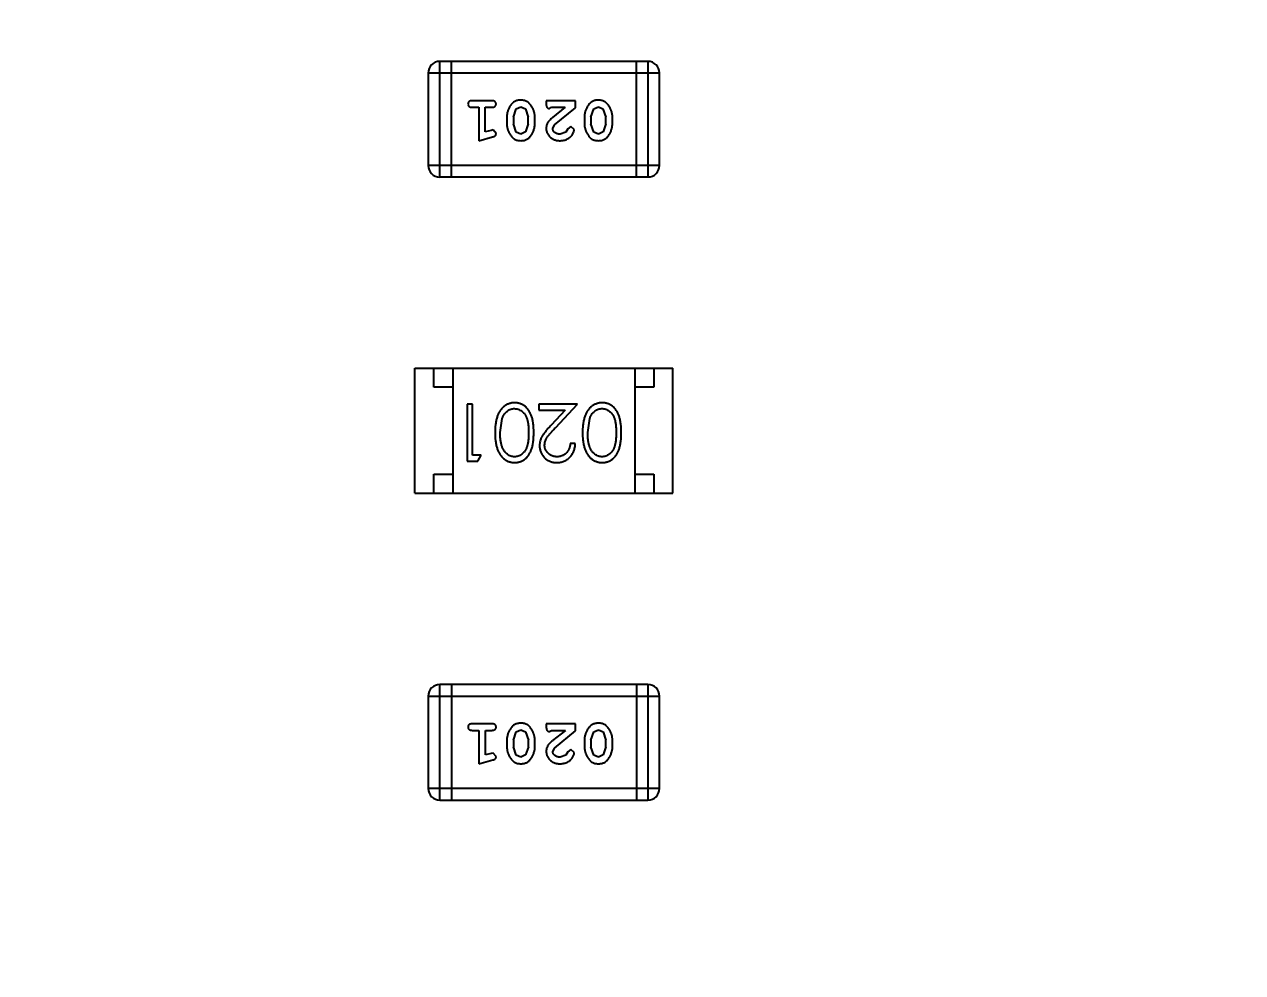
# Model space of a CAD drawing. Header units: millimetres. Extents: x -49 to 153, y -182 to -55.
# Drawn here: x 125.126 to 128.338, y -129.258 to -126.757 of the extents above; entities that cross this region are included whole.
import ezdxf

# ---------------------------------------------------------------- set-up
doc = ezdxf.new("R2010")
doc.units = ezdxf.units.MM
doc.header["$LTSCALE"] = 1.21
doc.header["$MEASUREMENT"] = 0
doc.header["$PDMODE"] = 3
doc.header["$PDSIZE"] = 0.3125
doc.layers.get('0').update_dxf_attribs({"linetype": 'CONTINUOUS'})
doc.layers.get('DEFPOINTS').update_dxf_attribs({"linetype": 'CONTINUOUS'})
doc.layers.add('Dim', color=3, linetype='CONTINUOUS', lineweight=25)
doc.styles.get("Standard").update_dxf_attribs({"font": 'txt', "width": 0.8})
doc.dimstyles.get("Standard").update_dxf_attribs({"dimtxt": 0.15625, "dimasz": 0.1875, "dimexe": 0.125, "dimexo": 0.0625, "dimgap": 0.09, "dimtad": 0, "dimtih": 1, "dimtoh": 1, "dimzin": 4, "dimdsep": 46, "dimtxsty": 'Standard', "dimblk": '_FILLED', "dimblk1": '_FILLED', "dimblk2": '_FILLED', "dimcen": 0.09, "dimazin": 1, "dimtp": 0.01, "dimtm": 0.01, "dimtfac": 1, "dimtofl": 0, "dimtmove": 0, "dimatfit": 3, "dimldrblk": '_FILLED', "dimfxl": 1, "dimtolj": 1, "dimtzin": 4, "dimarcsym": 0})

# ---------------------------------------------------------------- blocks, each defined once
blk = doc.blocks.new('_FILLED')
at = {"color": 0, "linetype": 'ByBlock'}
blk.add_solid([(0, 0), (-1, 0.1667), (-1, -0.1667)], dxfattribs=at)
blk = doc.blocks.new('*D80')
at = {"layer": 'DEFPOINTS', "color": 0}
for p in [(95.7094, -126.5744), (123.0081, -126.5744), (150.6978, -126.5744), (95.977, -134.8087), (104.0987, -139.2733)]:
    blk.add_point(p, dxfattribs=at)
at = {"layer": 'Dim', "color": 0, "lineweight": -2}
for p, q in [((95.6469, -126.5744), (94.6256, -126.5744)), ((104.0468, -139.3081), (99.4459, -142.398))]:
    blk.add_line(p, q, dxfattribs=at)
for start, end in [(183.04181, 193.91939), (199.96454, 210.84213)]:
    blk.add_arc((123.0081, -126.5744), 28.2575, start, end, dxfattribs=at)
at = {"layer": 'Dim', "color": 0, "lineweight": -2, "xscale": 1.5, "yscale": 1.5, "zscale": 1.5}
for p, rotation in [((94.7506, -126.5744), 91.52090279416298), ((99.5496, -142.3283), 302.3630280277945)]:
    blk.add_blockref('_FILLED', p, dxfattribs=dict(at, rotation=rotation))
at = {"layer": 'Dim', "color": 0, "insert": (95.977, -134.8087), "char_height": 1.5, "attachment_point": 5, "rotation": 286.942}
blk.add_mtext('\\A1;34%%d', dxfattribs=at)

msp = doc.modelspace()

# ---------------------------------------------------------------- linework, layer by layer
at = {"color": 6, "linetype": 'Continuous'}
for p, q in [((126.7697, -126.8543), (126.2211, -126.8543)), ((126.2211, -127.1591), (126.2211, -126.8543)), ((126.2516, -126.8543), (126.2516, -127.1591)), ((126.7393, -126.8543), (126.7393, -127.1591)), ((126.7697, -126.8543), (126.7698, -127.1591)), ((126.1906, -126.8848), (126.8002, -126.8848)), ((126.1906, -126.8848), (126.1906, -127.1287)), ((126.8002, -127.1286), (126.8002, -126.8848)), ((126.3586, -126.958), (126.3066, -126.958)), ((126.4224, -126.9795), (126.4347, -126.9737)), ((126.4347, -126.9737), (126.4469, -126.979)), ((126.5788, -126.9579), (126.5017, -126.958)), ((126.5017, -126.958), (126.5017, -126.9658)), ((126.5788, -126.9768), (126.5788, -126.9579)), ((126.627, -126.9795), (126.6392, -126.9737)), ((126.6392, -126.9737), (126.6514, -126.979)), ((126.3066, -126.9753), (126.3239, -126.9753)), ((126.3239, -126.9753), (126.324, -127.0634)), ((126.3413, -126.9753), (126.3586, -126.9753)), ((126.3413, -127.0402), (126.3413, -126.9753)), ((126.3979, -127.001), (126.3979, -127.0187)), ((126.4152, -127.0013), (126.4224, -126.9795)), ((126.4152, -127.0013), (126.4152, -127.0185)), ((126.4469, -126.979), (126.4545, -127.0013)), ((126.4545, -127.0185), (126.4545, -127.0013)), ((126.4718, -127.0187), (126.4718, -127.001)), ((126.5104, -126.9784), (126.5159, -126.9753)), ((126.5159, -126.9753), (126.5521, -126.9753)), ((126.5521, -126.9753), (126.5185, -127.0023)), ((126.5238, -127.0218), (126.5788, -126.9768)), ((126.6024, -127.001), (126.6024, -127.0187)), ((126.6197, -127.0013), (126.627, -126.9795)), ((126.6197, -127.0013), (126.6197, -127.0185)), ((126.6514, -126.979), (126.659, -127.0013)), ((126.659, -127.0185), (126.659, -127.0013)), ((126.6763, -127.0187), (126.6763, -127.001)), ((126.3563, -127.0361), (126.3413, -127.0402)), ((126.3617, -127.035), (126.3563, -127.0361)), ((126.3696, -127.0443), (126.3617, -127.035)), ((126.4228, -127.0408), (126.4152, -127.0185)), ((126.4545, -127.0185), (126.4473, -127.0403)), ((126.519, -127.0315), (126.5238, -127.0218)), ((126.5584, -127.0322), (126.5534, -127.0407)), ((126.5668, -127.0256), (126.5584, -127.0322)), ((126.5757, -127.034), (126.5668, -127.0256)), ((126.6273, -127.0408), (126.6197, -127.0185)), ((126.659, -127.0185), (126.6518, -127.0402)), ((126.324, -127.0634), (126.3605, -127.0535)), ((126.4349, -127.0461), (126.4228, -127.0408)), ((126.4473, -127.0403), (126.4349, -127.0461)), ((126.5534, -127.0407), (126.5385, -127.046)), ((126.6394, -127.046), (126.6273, -127.0408)), ((126.6518, -127.0402), (126.6394, -127.046)), ((126.8002, -127.1286), (126.1906, -127.1287)), ((126.2211, -127.1591), (126.7698, -127.1591)), ((126.1556, -127.6632), (126.8356, -127.6631)), ((126.1556, -127.9932), (126.1556, -127.6632)), ((126.2056, -127.7132), (126.2056, -127.6632)), ((126.2556, -127.6632), (126.2556, -127.9932)), ((126.7356, -127.6631), (126.7356, -127.9931)), ((126.7856, -127.6631), (126.7856, -127.7131)), ((126.8356, -127.9931), (126.8356, -127.6631)), ((126.2556, -127.7132), (126.2056, -127.7132)), ((126.7856, -127.7131), (126.7356, -127.7131)), ((126.3073, -127.7584), (126.2938, -127.7584)), ((126.2938, -127.7584), (126.2938, -127.9084)), ((126.3073, -127.8931), (126.3073, -127.7584)), ((126.5842, -127.7584), (126.4823, -127.7584)), ((126.4823, -127.7584), (126.4823, -127.7738)), ((126.4823, -127.7738), (126.5521, -127.7738)), ((126.5521, -127.7738), (126.5145, -127.8139)), ((126.526, -127.8205), (126.5842, -127.7584)), ((126.3803, -127.8334), (126.386, -127.7957)), ((126.6111, -127.8334), (126.6168, -127.7957)), ((126.5784, -127.8623), (126.565, -127.8623)), ((126.3303, -127.8931), (126.3073, -127.8931)), ((126.3215, -127.9084), (126.3303, -127.8931)), ((126.2938, -127.9084), (126.3215, -127.9084)), ((126.2056, -127.9432), (126.2556, -127.9432)), ((126.2056, -127.9932), (126.2056, -127.9432)), ((126.7356, -127.9431), (126.7856, -127.9431)), ((126.7856, -127.9431), (126.7856, -127.9931)), ((126.1556, -127.9932), (126.8356, -127.9931)), ((126.7699, -128.4976), (126.2212, -128.4976)), ((126.2212, -128.8024), (126.2212, -128.4976)), ((126.2517, -128.4976), (126.2517, -128.8024)), ((126.7394, -128.4976), (126.7394, -128.8024)), ((126.7699, -128.4976), (126.7699, -128.8024)), ((126.1907, -128.5281), (126.8003, -128.528)), ((126.1907, -128.5281), (126.1908, -128.7719)), ((126.8004, -128.7719), (126.8003, -128.528)), ((126.3587, -128.6012), (126.3068, -128.6012)), ((126.5789, -128.6012), (126.5018, -128.6012)), ((126.5018, -128.6012), (126.5018, -128.6091)), ((126.5789, -128.6201), (126.5789, -128.6012)), ((126.3068, -128.6185), (126.3241, -128.6185)), ((126.3241, -128.6185), (126.3241, -128.7066)), ((126.3414, -128.6185), (126.3587, -128.6185)), ((126.3414, -128.6835), (126.3414, -128.6185)), ((126.398, -128.6443), (126.398, -128.662)), ((126.4153, -128.6445), (126.4226, -128.6228)), ((126.4153, -128.6445), (126.4153, -128.6617)), ((126.4226, -128.6228), (126.4349, -128.617)), ((126.4349, -128.617), (126.447, -128.6222)), ((126.447, -128.6222), (126.4547, -128.6445)), ((126.4547, -128.6617), (126.4547, -128.6445)), ((126.472, -128.662), (126.472, -128.6443)), ((126.5105, -128.6217), (126.516, -128.6185)), ((126.516, -128.6185), (126.5522, -128.6185)), ((126.5522, -128.6185), (126.5186, -128.6456)), ((126.5239, -128.6651), (126.5789, -128.6201)), ((126.6025, -128.6442), (126.6025, -128.662)), ((126.6198, -128.6445), (126.6271, -128.6227)), ((126.6198, -128.6445), (126.6198, -128.6617)), ((126.6271, -128.6227), (126.6394, -128.6169)), ((126.6394, -128.6169), (126.6515, -128.6222)), ((126.6515, -128.6222), (126.6592, -128.6445)), ((126.6592, -128.6617), (126.6592, -128.6445)), ((126.6765, -128.662), (126.6765, -128.6442)), ((126.4229, -128.684), (126.4153, -128.6617)), ((126.4547, -128.6617), (126.4474, -128.6835)), ((126.5192, -128.6748), (126.5239, -128.6651)), ((126.5585, -128.6754), (126.5535, -128.6839)), ((126.567, -128.6689), (126.5585, -128.6754)), ((126.5758, -128.6773), (126.567, -128.6689)), ((126.6274, -128.684), (126.6198, -128.6617)), ((126.6592, -128.6617), (126.6519, -128.6835)), ((126.3241, -128.7066), (126.3607, -128.6967)), ((126.3564, -128.6793), (126.3414, -128.6835)), ((126.3618, -128.6783), (126.3564, -128.6793)), ((126.3697, -128.6876), (126.3618, -128.6783)), ((126.435, -128.6893), (126.4229, -128.684)), ((126.4474, -128.6835), (126.435, -128.6893)), ((126.5535, -128.6839), (126.5386, -128.6893)), ((126.6395, -128.6893), (126.6274, -128.684)), ((126.6519, -128.6835), (126.6395, -128.6893)), ((126.8004, -128.7719), (126.1908, -128.7719)), ((126.2212, -128.8024), (126.7699, -128.8024))]:
    msp.add_line(p, q, dxfattribs=at)
at = {"color": 7, "linetype": 'Continuous'}
msp.add_arc((123.0081, -126.5744), 24.48, 100.97933, 79.01595, dxfattribs=at)
at = {"color": 6, "linetype": 'Continuous'}
for centre, start, end in [((126.2211, -126.8848), 90.0045, 180.0045), ((126.7697, -126.8848), 0.0045, 90.0045), ((126.2211, -127.1287), 180.0045, 270.0045), ((126.7698, -127.1286), 270.0045, 0.0045), ((126.2212, -128.5281), 90.0045, 180.0045), ((126.7699, -128.528), 0.0045, 90.0045), ((126.2212, -128.7719), 180.0045, 270.0045), ((126.7699, -128.7719), 270.0045, 0.0045)]:
    msp.add_arc(centre, 0.0305, start, end, dxfattribs=at)
for points, knots in [([(126.3066, -126.958), (126.3057, -126.958), (126.3041, -126.958), (126.3017, -126.9585), (126.2998, -126.9592), (126.2982, -126.9603), (126.2971, -126.9616), (126.2962, -126.9631), (126.2957, -126.9648), (126.2957, -126.966), (126.2956, -126.9666)], [0, 0, 0, 0, 0.169012, 0.317488, 0.445429, 0.560977, 0.67065, 0.776666, 0.88492, 1, 1, 1, 1]), ([(126.2956, -126.9666), (126.2957, -126.9672), (126.2957, -126.9684), (126.2962, -126.9701), (126.2971, -126.9716), (126.2982, -126.9729), (126.2998, -126.974), (126.3017, -126.9747), (126.3041, -126.9752), (126.3057, -126.9752), (126.3066, -126.9753)], [0, 0, 0, 0, 0.11517, 0.223509, 0.328254, 0.438012, 0.553651, 0.682263, 0.830856, 1, 1, 1, 1]), ([(126.3696, -126.9666), (126.3695, -126.966), (126.3695, -126.9648), (126.369, -126.9631), (126.3681, -126.9616), (126.367, -126.9603), (126.3654, -126.9592), (126.3635, -126.9585), (126.3611, -126.958), (126.3595, -126.958), (126.3586, -126.958)], [0, 0, 0, 0, 0.115051, 0.223278, 0.329269, 0.437893, 0.554681, 0.682591, 0.83103, 1, 1, 1, 1]), ([(126.3586, -126.9753), (126.3595, -126.9752), (126.3611, -126.9752), (126.3635, -126.9747), (126.3654, -126.974), (126.367, -126.9729), (126.3681, -126.9716), (126.369, -126.9701), (126.3695, -126.9684), (126.3695, -126.9672), (126.3696, -126.9666)], [0, 0, 0, 0, 0.169102, 0.317658, 0.446239, 0.563118, 0.671828, 0.776546, 0.884858, 1, 1, 1, 1]), ([(126.4348, -126.9564), (126.4333, -126.9564), (126.4305, -126.9565), (126.4264, -126.9572), (126.4226, -126.9583), (126.419, -126.9599), (126.4157, -126.9619), (126.4126, -126.9645), (126.4098, -126.9674), (126.4074, -126.9708), (126.4052, -126.9744), (126.4032, -126.9781), (126.4016, -126.9818), (126.4002, -126.9855), (126.3992, -126.9894), (126.3984, -126.9932), (126.398, -126.9971), (126.3979, -126.9997), (126.3979, -127.001)], [0, 0, 0, 0, 0.067217, 0.131051, 0.19272, 0.252824, 0.312745, 0.373449, 0.436041, 0.501494, 0.567761, 0.632087, 0.695096, 0.757109, 0.817993, 0.878657, 0.939311, 1, 1, 1, 1]), ([(126.4718, -127.001), (126.4718, -126.9999), (126.4718, -126.9978), (126.4715, -126.9946), (126.471, -126.9915), (126.4703, -126.9884), (126.4694, -126.9853), (126.4683, -126.9824), (126.467, -126.9794), (126.4655, -126.9765), (126.464, -126.9738), (126.4623, -126.9712), (126.4607, -126.9689), (126.459, -126.9668), (126.4573, -126.965), (126.4557, -126.9633), (126.4539, -126.9619), (126.4515, -126.9603), (126.4484, -126.9587), (126.4442, -126.9574), (126.4396, -126.9565), (126.4364, -126.9564), (126.4348, -126.9564)], [0, 0, 0, 0, 0.049886, 0.09882, 0.148132, 0.19689, 0.246038, 0.295176, 0.345305, 0.395692, 0.445312, 0.491875, 0.535813, 0.577009, 0.616081, 0.652689, 0.687585, 0.720206, 0.785062, 0.85223, 0.923759, 1, 1, 1, 1]), ([(126.5017, -126.9658), (126.5017, -126.9669), (126.5018, -126.9689), (126.5022, -126.9716), (126.5029, -126.9738), (126.504, -126.9756), (126.5053, -126.9768), (126.5068, -126.9778), (126.5085, -126.9783), (126.5097, -126.9784), (126.5104, -126.9784)], [0, 0, 0, 0, 0.1844, 0.34094, 0.473574, 0.586824, 0.690029, 0.789175, 0.890445, 1, 1, 1, 1]), ([(126.6393, -126.9564), (126.6378, -126.9564), (126.635, -126.9565), (126.6309, -126.9572), (126.6271, -126.9583), (126.6235, -126.9599), (126.6202, -126.9619), (126.6172, -126.9645), (126.6144, -126.9674), (126.6119, -126.9708), (126.6097, -126.9744), (126.6077, -126.9781), (126.6061, -126.9818), (126.6047, -126.9855), (126.6037, -126.9893), (126.6029, -126.9932), (126.6025, -126.9971), (126.6024, -126.9997), (126.6024, -127.001)], [0, 0, 0, 0, 0.067217, 0.131051, 0.19272, 0.252824, 0.312745, 0.373449, 0.436041, 0.501494, 0.567761, 0.632087, 0.695096, 0.757109, 0.817993, 0.878657, 0.939311, 1, 1, 1, 1]), ([(126.6763, -127.001), (126.6763, -126.9999), (126.6763, -126.9978), (126.676, -126.9946), (126.6755, -126.9915), (126.6748, -126.9884), (126.6739, -126.9853), (126.6728, -126.9823), (126.6715, -126.9794), (126.67, -126.9765), (126.6685, -126.9738), (126.6669, -126.9712), (126.6652, -126.9689), (126.6636, -126.9668), (126.6619, -126.9649), (126.6602, -126.9633), (126.6584, -126.9618), (126.6561, -126.9603), (126.6529, -126.9586), (126.6487, -126.9573), (126.6441, -126.9565), (126.6409, -126.9564), (126.6393, -126.9564)], [0, 0, 0, 0, 0.049886, 0.09882, 0.148132, 0.19689, 0.246038, 0.295176, 0.345305, 0.395692, 0.445312, 0.491875, 0.535813, 0.577009, 0.616081, 0.652689, 0.687585, 0.720206, 0.785062, 0.85223, 0.923759, 1, 1, 1, 1]), ([(126.5185, -127.0023), (126.5176, -127.0031), (126.5159, -127.0046), (126.5135, -127.0068), (126.5114, -127.0089), (126.5096, -127.0109), (126.5079, -127.0127), (126.5066, -127.0145), (126.5055, -127.0161), (126.5044, -127.0182), (126.5033, -127.0208), (126.5024, -127.0239), (126.5018, -127.0272), (126.5017, -127.0295), (126.5017, -127.0306)], [0, 0, 0, 0, 0.103002, 0.197728, 0.285279, 0.365235, 0.437224, 0.502446, 0.560545, 0.611446, 0.707576, 0.80349, 0.900532, 1, 1, 1, 1]), ([(126.3979, -127.0187), (126.3979, -127.0198), (126.3979, -127.022), (126.3982, -127.0252), (126.3988, -127.0283), (126.3994, -127.0314), (126.4004, -127.0344), (126.4015, -127.0375), (126.4028, -127.0404), (126.4043, -127.0433), (126.4059, -127.046), (126.4075, -127.0486), (126.4092, -127.0509), (126.4108, -127.053), (126.4125, -127.0549), (126.4143, -127.0565), (126.416, -127.0579), (126.4184, -127.0595), (126.4215, -127.0611), (126.4257, -127.0624), (126.4302, -127.0632), (126.4334, -127.0633), (126.435, -127.0634)], [0, 0, 0, 0, 0.049855, 0.099516, 0.148482, 0.19758, 0.246804, 0.296268, 0.346517, 0.397047, 0.446826, 0.49336, 0.537801, 0.579207, 0.617974, 0.654833, 0.689171, 0.722088, 0.786392, 0.853518, 0.924186, 1, 1, 1, 1]), ([(126.435, -127.0634), (126.4365, -127.0633), (126.4393, -127.0632), (126.4434, -127.0625), (126.4472, -127.0614), (126.4508, -127.0598), (126.4541, -127.0578), (126.4571, -127.0553), (126.4599, -127.0523), (126.4624, -127.0489), (126.4646, -127.0453), (126.4665, -127.0416), (126.4682, -127.0379), (126.4695, -127.0341), (126.4706, -127.0304), (126.4713, -127.0265), (126.4717, -127.0226), (126.4718, -127.02), (126.4718, -127.0187)], [0, 0, 0, 0, 0.06692, 0.130834, 0.19258, 0.252759, 0.312631, 0.373411, 0.436359, 0.501894, 0.568244, 0.632472, 0.69556, 0.757163, 0.818592, 0.878885, 0.939235, 1, 1, 1, 1]), ([(126.5017, -127.0306), (126.5018, -127.0317), (126.5018, -127.0339), (126.5023, -127.0371), (126.5031, -127.0402), (126.5042, -127.0432), (126.5057, -127.0461), (126.5075, -127.0488), (126.5096, -127.0514), (126.512, -127.0538), (126.5146, -127.056), (126.5175, -127.058), (126.5205, -127.0597), (126.5237, -127.061), (126.5272, -127.0621), (126.5307, -127.0628), (126.5345, -127.0633), (126.5371, -127.0633), (126.5384, -127.0634)], [0, 0, 0, 0, 0.060981, 0.120256, 0.178148, 0.236115, 0.293993, 0.352864, 0.413358, 0.476056, 0.539296, 0.602396, 0.665116, 0.728325, 0.792919, 0.859317, 0.928302, 1, 1, 1, 1]), ([(126.5385, -127.046), (126.5371, -127.046), (126.5344, -127.0459), (126.5306, -127.0451), (126.5272, -127.0437), (126.5243, -127.0418), (126.522, -127.0395), (126.5203, -127.037), (126.5192, -127.0343), (126.5191, -127.0325), (126.519, -127.0315)], [0, 0, 0, 0, 0.156344, 0.299348, 0.4327, 0.561, 0.682299, 0.791883, 0.89611, 1, 1, 1, 1]), ([(126.5384, -127.0634), (126.5401, -127.0633), (126.5434, -127.0632), (126.5484, -127.0623), (126.5531, -127.0609), (126.5576, -127.0589), (126.5618, -127.0565), (126.5654, -127.0536), (126.5686, -127.0504), (126.5711, -127.0468), (126.573, -127.0432), (126.5745, -127.0399), (126.5754, -127.0369), (126.5756, -127.0349), (126.5757, -127.034)], [0, 0, 0, 0, 0.098286, 0.193983, 0.289056, 0.384352, 0.477435, 0.566197, 0.652355, 0.737986, 0.818188, 0.887401, 0.94802, 1, 1, 1, 1]), ([(126.6024, -127.0187), (126.6024, -127.0198), (126.6025, -127.0219), (126.6028, -127.0251), (126.6033, -127.0283), (126.604, -127.0314), (126.6049, -127.0344), (126.606, -127.0374), (126.6073, -127.0404), (126.6088, -127.0433), (126.6104, -127.046), (126.612, -127.0486), (126.6137, -127.0509), (126.6153, -127.053), (126.6171, -127.0549), (126.6188, -127.0565), (126.6205, -127.0579), (126.6229, -127.0595), (126.626, -127.0611), (126.6302, -127.0624), (126.6348, -127.0632), (126.6379, -127.0633), (126.6395, -127.0633)], [0, 0, 0, 0, 0.049855, 0.099516, 0.148482, 0.19758, 0.246804, 0.296268, 0.346517, 0.397047, 0.446826, 0.49336, 0.537801, 0.579207, 0.617974, 0.654833, 0.689171, 0.722088, 0.786392, 0.853518, 0.924186, 1, 1, 1, 1]), ([(126.6395, -127.0633), (126.641, -127.0633), (126.6438, -127.0632), (126.6479, -127.0625), (126.6517, -127.0614), (126.6553, -127.0598), (126.6586, -127.0577), (126.6616, -127.0552), (126.6644, -127.0523), (126.6669, -127.0489), (126.6691, -127.0453), (126.671, -127.0416), (126.6727, -127.0379), (126.674, -127.0341), (126.6751, -127.0303), (126.6758, -127.0265), (126.6763, -127.0226), (126.6763, -127.02), (126.6763, -127.0187)], [0, 0, 0, 0, 0.06692, 0.130834, 0.19258, 0.252759, 0.312631, 0.373411, 0.436359, 0.501894, 0.568244, 0.632472, 0.69556, 0.757163, 0.818592, 0.878885, 0.939235, 1, 1, 1, 1]), ([(126.3605, -127.0535), (126.3614, -127.0532), (126.3629, -127.0528), (126.365, -127.0519), (126.3667, -127.051), (126.3678, -127.05), (126.3686, -127.0488), (126.3692, -127.0475), (126.3695, -127.0459), (126.3696, -127.0449), (126.3696, -127.0443)], [0, 0, 0, 0, 0.187321, 0.344927, 0.475328, 0.579604, 0.674244, 0.773631, 0.882025, 1, 1, 1, 1]), ([(126.4186, -127.7546), (126.4175, -127.7546), (126.4151, -127.7546), (126.4116, -127.7551), (126.4081, -127.7557), (126.4048, -127.7567), (126.4015, -127.7579), (126.3983, -127.7593), (126.3952, -127.7611), (126.3922, -127.7631), (126.3893, -127.7653), (126.3866, -127.7679), (126.384, -127.7706), (126.3816, -127.7737), (126.3793, -127.777), (126.3773, -127.7805), (126.3753, -127.7843), (126.3736, -127.7884), (126.372, -127.7928), (126.3706, -127.7976), (126.3695, -127.8026), (126.3685, -127.8081), (126.3678, -127.8139), (126.3672, -127.8201), (126.367, -127.8266), (126.3669, -127.8311), (126.3669, -127.8334)], [0, 0, 0, 0, 0.033824, 0.067298, 0.10028, 0.133019, 0.165736, 0.198792, 0.232372, 0.266409, 0.301016, 0.336196, 0.371972, 0.408574, 0.446394, 0.485225, 0.525372, 0.567224, 0.611081, 0.65775, 0.70702, 0.759235, 0.814484, 0.873227, 0.934937, 1, 1, 1, 1]), ([(126.386, -127.7957), (126.3864, -127.7947), (126.3872, -127.7926), (126.3885, -127.7897), (126.39, -127.787), (126.3916, -127.7845), (126.3933, -127.7821), (126.3952, -127.78), (126.3972, -127.7781), (126.4, -127.7758), (126.4037, -127.7735), (126.4084, -127.7715), (126.4132, -127.7702), (126.4165, -127.77), (126.4182, -127.77)], [0, 0, 0, 0, 0.075949, 0.148549, 0.218996, 0.286119, 0.351826, 0.416074, 0.478265, 0.540325, 0.660405, 0.774606, 0.887187, 1, 1, 1, 1]), ([(126.4182, -127.77), (126.4198, -127.7701), (126.4232, -127.7702), (126.428, -127.7715), (126.4328, -127.7736), (126.4365, -127.776), (126.4394, -127.7783), (126.4414, -127.7802), (126.4433, -127.7823), (126.4451, -127.7847), (126.4467, -127.7872), (126.4482, -127.7899), (126.4496, -127.7928), (126.4508, -127.7959), (126.4519, -127.7993), (126.4528, -127.8031), (126.4536, -127.8072), (126.4543, -127.8117), (126.4547, -127.8166), (126.4551, -127.8219), (126.4553, -127.8275), (126.4553, -127.8314), (126.4553, -127.8334)], [0, 0, 0, 0, 0.060034, 0.120278, 0.182348, 0.247919, 0.281641, 0.315701, 0.350322, 0.385703, 0.421819, 0.459196, 0.497866, 0.538301, 0.58121, 0.628183, 0.679403, 0.734699, 0.794074, 0.858416, 0.927049, 1, 1, 1, 1]), ([(126.4688, -127.8334), (126.4688, -127.831), (126.4688, -127.8263), (126.4685, -127.8196), (126.468, -127.8132), (126.4672, -127.8073), (126.4663, -127.8017), (126.4653, -127.7966), (126.464, -127.7919), (126.4624, -127.7875), (126.4607, -127.7835), (126.4589, -127.7798), (126.4569, -127.7764), (126.4547, -127.7732), (126.4524, -127.7702), (126.4499, -127.7675), (126.4473, -127.765), (126.4445, -127.7628), (126.4415, -127.7609), (126.4385, -127.7592), (126.4354, -127.7578), (126.4322, -127.7566), (126.429, -127.7557), (126.4256, -127.7551), (126.4222, -127.7546), (126.4198, -127.7546), (126.4186, -127.7546)], [0, 0, 0, 0, 0.068113, 0.132564, 0.193427, 0.250218, 0.303569, 0.353576, 0.400235, 0.443586, 0.484619, 0.524292, 0.56238, 0.599049, 0.63494, 0.669782, 0.704009, 0.737842, 0.771098, 0.803896, 0.836415, 0.868639, 0.900715, 0.933378, 0.966213, 1, 1, 1, 1]), ([(126.6494, -127.7546), (126.6482, -127.7546), (126.6458, -127.7546), (126.6423, -127.7551), (126.6389, -127.7557), (126.6355, -127.7567), (126.6323, -127.7579), (126.6291, -127.7593), (126.626, -127.7611), (126.623, -127.763), (126.6201, -127.7653), (126.6174, -127.7678), (126.6148, -127.7706), (126.6124, -127.7737), (126.6101, -127.777), (126.608, -127.7805), (126.6061, -127.7843), (126.6043, -127.7884), (126.6027, -127.7928), (126.6014, -127.7975), (126.6002, -127.8026), (126.5993, -127.8081), (126.5986, -127.8139), (126.598, -127.8201), (126.5977, -127.8266), (126.5977, -127.8311), (126.5976, -127.8334)], [0, 0, 0, 0, 0.033824, 0.067298, 0.10028, 0.133019, 0.165736, 0.198792, 0.232372, 0.266409, 0.301016, 0.336196, 0.371972, 0.408574, 0.446394, 0.485225, 0.525372, 0.567224, 0.611081, 0.65775, 0.70702, 0.759235, 0.814484, 0.873227, 0.934937, 1, 1, 1, 1]), ([(126.6168, -127.7957), (126.6172, -127.7947), (126.6179, -127.7926), (126.6193, -127.7897), (126.6207, -127.787), (126.6223, -127.7844), (126.6241, -127.7821), (126.6259, -127.78), (126.6279, -127.7781), (126.6307, -127.7758), (126.6344, -127.7735), (126.6391, -127.7715), (126.644, -127.7702), (126.6473, -127.77), (126.649, -127.77)], [0, 0, 0, 0, 0.075949, 0.148549, 0.218996, 0.286119, 0.351826, 0.416074, 0.478265, 0.540325, 0.660405, 0.774606, 0.887187, 1, 1, 1, 1]), ([(126.649, -127.77), (126.6506, -127.77), (126.6539, -127.7702), (126.6588, -127.7715), (126.6635, -127.7736), (126.6673, -127.776), (126.6701, -127.7783), (126.6722, -127.7802), (126.6741, -127.7823), (126.6759, -127.7846), (126.6775, -127.7871), (126.679, -127.7899), (126.6803, -127.7928), (126.6816, -127.7959), (126.6827, -127.7993), (126.6836, -127.8031), (126.6843, -127.8072), (126.685, -127.8117), (126.6855, -127.8166), (126.6858, -127.8219), (126.6861, -127.8275), (126.6861, -127.8314), (126.6861, -127.8334)], [0, 0, 0, 0, 0.060034, 0.120278, 0.182348, 0.247919, 0.281641, 0.315701, 0.350322, 0.385703, 0.421819, 0.459196, 0.497866, 0.538301, 0.58121, 0.628183, 0.679403, 0.734699, 0.794074, 0.858416, 0.927049, 1, 1, 1, 1]), ([(126.6996, -127.8334), (126.6996, -127.831), (126.6995, -127.8263), (126.6992, -127.8196), (126.6987, -127.8132), (126.698, -127.8073), (126.6971, -127.8017), (126.6961, -127.7966), (126.6947, -127.7919), (126.6932, -127.7875), (126.6915, -127.7835), (126.6897, -127.7798), (126.6876, -127.7763), (126.6855, -127.7731), (126.6832, -127.7702), (126.6807, -127.7674), (126.678, -127.765), (126.6752, -127.7628), (126.6723, -127.7609), (126.6693, -127.7592), (126.6662, -127.7577), (126.663, -127.7566), (126.6597, -127.7557), (126.6564, -127.755), (126.6529, -127.7546), (126.6506, -127.7546), (126.6494, -127.7546)], [0, 0, 0, 0, 0.068113, 0.132564, 0.193427, 0.250218, 0.303569, 0.353576, 0.400235, 0.443586, 0.484619, 0.524292, 0.56238, 0.599049, 0.63494, 0.669782, 0.704009, 0.737842, 0.771098, 0.803896, 0.836415, 0.868639, 0.900715, 0.933378, 0.966213, 1, 1, 1, 1]), ([(126.3669, -127.8334), (126.3669, -127.8357), (126.367, -127.8402), (126.3672, -127.8467), (126.3678, -127.8529), (126.3685, -127.8588), (126.3695, -127.8643), (126.3706, -127.8694), (126.3721, -127.8741), (126.3737, -127.8786), (126.3755, -127.8826), (126.3774, -127.8865), (126.3795, -127.89), (126.3817, -127.8933), (126.3842, -127.8964), (126.3867, -127.8991), (126.3895, -127.9017), (126.3923, -127.9039), (126.3953, -127.9059), (126.3984, -127.9076), (126.4016, -127.9091), (126.4048, -127.9102), (126.4082, -127.9112), (126.4116, -127.9118), (126.4151, -127.9122), (126.4175, -127.9123), (126.4187, -127.9123)], [0, 0, 0, 0, 0.065278, 0.127205, 0.186168, 0.241675, 0.294115, 0.343609, 0.390387, 0.434463, 0.476646, 0.517002, 0.555936, 0.593716, 0.630057, 0.665601, 0.700745, 0.734917, 0.768681, 0.802087, 0.834849, 0.867433, 0.900138, 0.932806, 0.966212, 1, 1, 1, 1]), ([(126.4182, -127.8969), (126.4166, -127.8968), (126.4133, -127.8966), (126.4084, -127.8954), (126.4038, -127.8933), (126.4, -127.8909), (126.3972, -127.8886), (126.3951, -127.8866), (126.3931, -127.8844), (126.3913, -127.8819), (126.3897, -127.8792), (126.3881, -127.8763), (126.3867, -127.8731), (126.3853, -127.8697), (126.3842, -127.866), (126.3831, -127.8621), (126.3823, -127.8579), (126.3816, -127.8535), (126.381, -127.8488), (126.3806, -127.8439), (126.3804, -127.8388), (126.3804, -127.8352), (126.3803, -127.8334)], [0, 0, 0, 0, 0.059689, 0.119507, 0.181075, 0.246162, 0.279894, 0.314468, 0.350403, 0.387474, 0.426147, 0.466624, 0.508745, 0.553328, 0.600058, 0.649177, 0.700552, 0.754894, 0.811825, 0.871514, 0.934319, 1, 1, 1, 1]), ([(126.4553, -127.8334), (126.4553, -127.8354), (126.4553, -127.8394), (126.4551, -127.845), (126.4547, -127.8503), (126.4542, -127.8552), (126.4536, -127.8597), (126.4528, -127.8639), (126.4519, -127.8676), (126.4508, -127.871), (126.4495, -127.8741), (126.4482, -127.8771), (126.4467, -127.8798), (126.4451, -127.8823), (126.4433, -127.8846), (126.4414, -127.8867), (126.4394, -127.8887), (126.4365, -127.8909), (126.4328, -127.8933), (126.4281, -127.8954), (126.4232, -127.8966), (126.4199, -127.8968), (126.4182, -127.8969)], [0, 0, 0, 0, 0.073302, 0.142286, 0.206253, 0.266017, 0.321612, 0.372532, 0.419497, 0.462398, 0.502825, 0.541489, 0.579034, 0.615143, 0.650298, 0.684912, 0.718701, 0.752189, 0.817245, 0.879117, 0.939613, 1, 1, 1, 1]), ([(126.4187, -127.9123), (126.4198, -127.9123), (126.4222, -127.9122), (126.4256, -127.9118), (126.429, -127.9112), (126.4323, -127.9102), (126.4355, -127.9091), (126.4386, -127.9076), (126.4416, -127.9059), (126.4446, -127.9039), (126.4474, -127.9017), (126.4501, -127.8993), (126.4525, -127.8965), (126.4549, -127.8936), (126.457, -127.8904), (126.4591, -127.8869), (126.4609, -127.8832), (126.4625, -127.8793), (126.464, -127.875), (126.4653, -127.8703), (126.4664, -127.8651), (126.4673, -127.8596), (126.468, -127.8536), (126.4685, -127.8472), (126.4688, -127.8404), (126.4688, -127.8358), (126.4688, -127.8334)], [0, 0, 0, 0, 0.033742, 0.066533, 0.099153, 0.13154, 0.164087, 0.196563, 0.229707, 0.263315, 0.297504, 0.331686, 0.366482, 0.4021, 0.438958, 0.476748, 0.515985, 0.556589, 0.599519, 0.645765, 0.695487, 0.748721, 0.805687, 0.866754, 0.931405, 1, 1, 1, 1]), ([(126.5145, -127.8139), (126.5131, -127.8154), (126.5103, -127.8184), (126.5064, -127.8227), (126.5028, -127.8269), (126.4996, -127.8307), (126.4968, -127.8344), (126.4943, -127.8377), (126.4922, -127.8409), (126.4899, -127.8447), (126.4876, -127.8495), (126.4856, -127.8554), (126.4844, -127.8615), (126.4843, -127.8656), (126.4842, -127.8677)], [0, 0, 0, 0, 0.09953, 0.192079, 0.277712, 0.357454, 0.429648, 0.495771, 0.555538, 0.608657, 0.707578, 0.804328, 0.901298, 1, 1, 1, 1]), ([(126.4977, -127.8665), (126.4977, -127.8649), (126.4978, -127.8616), (126.4989, -127.8568), (126.5006, -127.8522), (126.5026, -127.8484), (126.5046, -127.8453), (126.5065, -127.8426), (126.5088, -127.8396), (126.5115, -127.8364), (126.5146, -127.8328), (126.518, -127.829), (126.5219, -127.8248), (126.5246, -127.822), (126.526, -127.8205)], [0, 0, 0, 0, 0.088014, 0.174976, 0.2638, 0.355443, 0.406413, 0.465519, 0.533076, 0.609353, 0.693899, 0.787171, 0.889197, 1, 1, 1, 1]), ([(126.5976, -127.8334), (126.5977, -127.8357), (126.5977, -127.8402), (126.598, -127.8467), (126.5986, -127.8529), (126.5993, -127.8588), (126.6003, -127.8642), (126.6014, -127.8694), (126.6028, -127.8741), (126.6044, -127.8785), (126.6063, -127.8826), (126.6082, -127.8865), (126.6103, -127.89), (126.6125, -127.8933), (126.6149, -127.8963), (126.6175, -127.8991), (126.6202, -127.9016), (126.6231, -127.9039), (126.6261, -127.9059), (126.6292, -127.9076), (126.6323, -127.909), (126.6356, -127.9102), (126.6389, -127.9111), (126.6424, -127.9118), (126.6459, -127.9122), (126.6482, -127.9122), (126.6494, -127.9123)], [0, 0, 0, 0, 0.065278, 0.127205, 0.186168, 0.241675, 0.294115, 0.343609, 0.390387, 0.434463, 0.476646, 0.517002, 0.555936, 0.593716, 0.630057, 0.665601, 0.700745, 0.734917, 0.768681, 0.802087, 0.834849, 0.867433, 0.900138, 0.932806, 0.966212, 1, 1, 1, 1]), ([(126.649, -127.8969), (126.6473, -127.8968), (126.6441, -127.8966), (126.6392, -127.8954), (126.6345, -127.8932), (126.6308, -127.8909), (126.6279, -127.8886), (126.6259, -127.8866), (126.6239, -127.8844), (126.6221, -127.8819), (126.6204, -127.8792), (126.6189, -127.8762), (126.6174, -127.8731), (126.6161, -127.8696), (126.615, -127.866), (126.6139, -127.8621), (126.6131, -127.8579), (126.6123, -127.8535), (126.6118, -127.8488), (126.6114, -127.8439), (126.6112, -127.8387), (126.6111, -127.8352), (126.6111, -127.8334)], [0, 0, 0, 0, 0.059689, 0.119507, 0.181075, 0.246162, 0.279894, 0.314468, 0.350403, 0.387474, 0.426147, 0.466624, 0.508745, 0.553328, 0.600058, 0.649177, 0.700552, 0.754894, 0.811825, 0.871514, 0.934319, 1, 1, 1, 1]), ([(126.6861, -127.8334), (126.6861, -127.8354), (126.6861, -127.8393), (126.6858, -127.845), (126.6855, -127.8503), (126.685, -127.8552), (126.6844, -127.8597), (126.6835, -127.8638), (126.6826, -127.8676), (126.6815, -127.871), (126.6803, -127.8741), (126.679, -127.877), (126.6775, -127.8797), (126.6758, -127.8822), (126.6741, -127.8846), (126.6722, -127.8867), (126.6702, -127.8886), (126.6673, -127.8909), (126.6636, -127.8932), (126.6589, -127.8954), (126.654, -127.8966), (126.6506, -127.8968), (126.649, -127.8969)], [0, 0, 0, 0, 0.073302, 0.142286, 0.206253, 0.266017, 0.321612, 0.372532, 0.419497, 0.462398, 0.502825, 0.541489, 0.579034, 0.615143, 0.650298, 0.684912, 0.718701, 0.752189, 0.817245, 0.879117, 0.939613, 1, 1, 1, 1]), ([(126.6494, -127.9123), (126.6506, -127.9122), (126.6529, -127.9122), (126.6564, -127.9118), (126.6598, -127.9111), (126.6631, -127.9102), (126.6663, -127.909), (126.6694, -127.9076), (126.6724, -127.9059), (126.6754, -127.9039), (126.6782, -127.9017), (126.6809, -127.8992), (126.6833, -127.8965), (126.6856, -127.8936), (126.6878, -127.8903), (126.6898, -127.8869), (126.6916, -127.8832), (126.6933, -127.8792), (126.6948, -127.8749), (126.6961, -127.8702), (126.6972, -127.8651), (126.698, -127.8596), (126.6987, -127.8536), (126.6992, -127.8472), (126.6995, -127.8404), (126.6996, -127.8358), (126.6996, -127.8334)], [0, 0, 0, 0, 0.033742, 0.066533, 0.099153, 0.13154, 0.164087, 0.196563, 0.229707, 0.263315, 0.297504, 0.331686, 0.366482, 0.4021, 0.438958, 0.476748, 0.515985, 0.556589, 0.599519, 0.645765, 0.695487, 0.748721, 0.805687, 0.866754, 0.931405, 1, 1, 1, 1]), ([(126.4842, -127.8677), (126.4842, -127.8692), (126.4843, -127.8721), (126.4849, -127.8764), (126.4859, -127.8805), (126.4872, -127.8846), (126.489, -127.8884), (126.4912, -127.8921), (126.4937, -127.8957), (126.4967, -127.899), (126.4999, -127.9022), (126.5034, -127.9048), (126.5072, -127.9071), (126.5112, -127.9091), (126.5154, -127.9105), (126.5199, -127.9115), (126.5246, -127.9122), (126.5279, -127.9122), (126.5295, -127.9123)], [0, 0, 0, 0, 0.06271, 0.123347, 0.183401, 0.242828, 0.302097, 0.36242, 0.423725, 0.487032, 0.550491, 0.612709, 0.674265, 0.73617, 0.799211, 0.863483, 0.930525, 1, 1, 1, 1]), ([(126.5302, -127.8969), (126.5291, -127.8969), (126.5269, -127.8968), (126.5236, -127.8964), (126.5205, -127.8957), (126.5176, -127.8947), (126.5147, -127.8934), (126.512, -127.8919), (126.5095, -127.89), (126.5071, -127.8879), (126.5049, -127.8857), (126.503, -127.8832), (126.5013, -127.8807), (126.5, -127.8781), (126.4989, -127.8753), (126.4982, -127.8725), (126.4977, -127.8695), (126.4977, -127.8675), (126.4977, -127.8665)], [0, 0, 0, 0, 0.068027, 0.133505, 0.19695, 0.26027, 0.322741, 0.384982, 0.448465, 0.513424, 0.578224, 0.640011, 0.700094, 0.760067, 0.819012, 0.877878, 0.938035, 1, 1, 1, 1]), ([(126.5295, -127.9123), (126.5312, -127.9122), (126.5345, -127.9122), (126.5393, -127.9115), (126.5439, -127.9104), (126.5484, -127.9088), (126.5526, -127.9068), (126.5566, -127.9044), (126.5604, -127.9016), (126.564, -127.8982), (126.5672, -127.8946), (126.5701, -127.8907), (126.5725, -127.8866), (126.5746, -127.8822), (126.5762, -127.8776), (126.5774, -127.8727), (126.5782, -127.8676), (126.5783, -127.8641), (126.5784, -127.8623)], [0, 0, 0, 0, 0.06445, 0.126725, 0.187421, 0.247417, 0.306749, 0.366595, 0.427749, 0.490235, 0.553031, 0.614805, 0.676505, 0.738096, 0.801021, 0.864897, 0.931209, 1, 1, 1, 1]), ([(126.565, -127.8623), (126.5648, -127.8636), (126.5646, -127.8662), (126.5638, -127.87), (126.5629, -127.8735), (126.5617, -127.8769), (126.5601, -127.8799), (126.5584, -127.8828), (126.5564, -127.8854), (126.5542, -127.8878), (126.5517, -127.8899), (126.5491, -127.8918), (126.5463, -127.8934), (126.5434, -127.8947), (126.5403, -127.8956), (126.5371, -127.8964), (126.5337, -127.8968), (126.5314, -127.8969), (126.5302, -127.8969)], [0, 0, 0, 0, 0.073648, 0.143686, 0.210962, 0.275557, 0.338064, 0.399311, 0.4594, 0.51934, 0.579024, 0.637809, 0.695959, 0.754122, 0.813113, 0.873453, 0.935561, 1, 1, 1, 1]), ([(126.3068, -128.6012), (126.3059, -128.6013), (126.3042, -128.6013), (126.3019, -128.6018), (126.2999, -128.6025), (126.2984, -128.6036), (126.2972, -128.6049), (126.2964, -128.6064), (126.2959, -128.6081), (126.2958, -128.6093), (126.2958, -128.6099)], [0, 0, 0, 0, 0.169012, 0.317488, 0.445429, 0.560977, 0.67065, 0.776666, 0.88492, 1, 1, 1, 1]), ([(126.2958, -128.6099), (126.2958, -128.6105), (126.2959, -128.6117), (126.2964, -128.6134), (126.2972, -128.6149), (126.2984, -128.6162), (126.2999, -128.6173), (126.3019, -128.618), (126.3042, -128.6185), (126.3059, -128.6185), (126.3068, -128.6185)], [0, 0, 0, 0, 0.11517, 0.223509, 0.328254, 0.438012, 0.553651, 0.682263, 0.830856, 1, 1, 1, 1]), ([(126.3697, -128.6099), (126.3697, -128.6093), (126.3696, -128.6081), (126.3691, -128.6064), (126.3683, -128.6049), (126.3671, -128.6035), (126.3655, -128.6025), (126.3636, -128.6018), (126.3613, -128.6013), (126.3596, -128.6012), (126.3587, -128.6012)], [0, 0, 0, 0, 0.115051, 0.223278, 0.329269, 0.437893, 0.554681, 0.682591, 0.83103, 1, 1, 1, 1]), ([(126.3587, -128.6185), (126.3596, -128.6185), (126.3613, -128.6185), (126.3636, -128.618), (126.3655, -128.6172), (126.3671, -128.6162), (126.3683, -128.6148), (126.3691, -128.6134), (126.3696, -128.6117), (126.3697, -128.6105), (126.3697, -128.6099)], [0, 0, 0, 0, 0.169102, 0.317658, 0.446239, 0.563118, 0.671828, 0.776546, 0.884858, 1, 1, 1, 1]), ([(126.4349, -128.5996), (126.4335, -128.5997), (126.4306, -128.5998), (126.4266, -128.6005), (126.4227, -128.6016), (126.4191, -128.6032), (126.4158, -128.6052), (126.4128, -128.6077), (126.41, -128.6107), (126.4075, -128.6141), (126.4053, -128.6177), (126.4034, -128.6213), (126.4017, -128.6251), (126.4004, -128.6288), (126.3993, -128.6326), (126.3986, -128.6365), (126.3981, -128.6404), (126.398, -128.643), (126.398, -128.6443)], [0, 0, 0, 0, 0.067217, 0.131051, 0.19272, 0.252824, 0.312745, 0.373449, 0.436041, 0.501494, 0.567761, 0.632087, 0.695096, 0.757109, 0.817993, 0.878657, 0.939311, 1, 1, 1, 1]), ([(126.472, -128.6443), (126.4719, -128.6432), (126.4719, -128.6411), (126.4716, -128.6379), (126.4711, -128.6348), (126.4704, -128.6317), (126.4695, -128.6286), (126.4684, -128.6256), (126.4671, -128.6227), (126.4657, -128.6198), (126.4641, -128.617), (126.4625, -128.6145), (126.4608, -128.6122), (126.4592, -128.6101), (126.4575, -128.6082), (126.4558, -128.6066), (126.454, -128.6051), (126.4517, -128.6035), (126.4485, -128.6019), (126.4443, -128.6006), (126.4397, -128.5998), (126.4366, -128.5997), (126.4349, -128.5996)], [0, 0, 0, 0, 0.049886, 0.09882, 0.148132, 0.19689, 0.246038, 0.295176, 0.345305, 0.395692, 0.445312, 0.491875, 0.535813, 0.577009, 0.616081, 0.652689, 0.687585, 0.720206, 0.785062, 0.85223, 0.923759, 1, 1, 1, 1]), ([(126.5018, -128.6091), (126.5019, -128.6101), (126.5019, -128.6121), (126.5024, -128.6148), (126.503, -128.6171), (126.5041, -128.6188), (126.5054, -128.6201), (126.5069, -128.621), (126.5086, -128.6216), (126.5099, -128.6216), (126.5105, -128.6217)], [0, 0, 0, 0, 0.1844, 0.34094, 0.473574, 0.586824, 0.690029, 0.789175, 0.890445, 1, 1, 1, 1]), ([(126.6394, -128.5996), (126.638, -128.5997), (126.6352, -128.5997), (126.6311, -128.6005), (126.6272, -128.6016), (126.6237, -128.6032), (126.6203, -128.6052), (126.6173, -128.6077), (126.6145, -128.6107), (126.612, -128.614), (126.6098, -128.6176), (126.6079, -128.6213), (126.6062, -128.625), (126.6049, -128.6288), (126.6038, -128.6326), (126.6031, -128.6364), (126.6026, -128.6403), (126.6026, -128.6429), (126.6025, -128.6442)], [0, 0, 0, 0, 0.067217, 0.131051, 0.19272, 0.252824, 0.312745, 0.373449, 0.436041, 0.501494, 0.567761, 0.632087, 0.695096, 0.757109, 0.817993, 0.878657, 0.939311, 1, 1, 1, 1]), ([(126.6765, -128.6442), (126.6764, -128.6432), (126.6764, -128.641), (126.6761, -128.6379), (126.6756, -128.6347), (126.6749, -128.6316), (126.6741, -128.6286), (126.6729, -128.6256), (126.6717, -128.6226), (126.6702, -128.6198), (126.6686, -128.617), (126.667, -128.6145), (126.6653, -128.6122), (126.6637, -128.6101), (126.662, -128.6082), (126.6603, -128.6065), (126.6586, -128.6051), (126.6562, -128.6035), (126.653, -128.6019), (126.6488, -128.6006), (126.6442, -128.5998), (126.6411, -128.5997), (126.6394, -128.5996)], [0, 0, 0, 0, 0.049886, 0.09882, 0.148132, 0.19689, 0.246038, 0.295176, 0.345305, 0.395692, 0.445312, 0.491875, 0.535813, 0.577009, 0.616081, 0.652689, 0.687585, 0.720206, 0.785062, 0.85223, 0.923759, 1, 1, 1, 1]), ([(126.398, -128.662), (126.398, -128.6631), (126.3981, -128.6652), (126.3984, -128.6684), (126.3989, -128.6716), (126.3996, -128.6747), (126.4005, -128.6777), (126.4016, -128.6807), (126.4029, -128.6837), (126.4044, -128.6866), (126.406, -128.6893), (126.4076, -128.6919), (126.4093, -128.6942), (126.411, -128.6963), (126.4127, -128.6981), (126.4144, -128.6998), (126.4161, -128.7012), (126.4185, -128.7028), (126.4217, -128.7044), (126.4258, -128.7057), (126.4304, -128.7065), (126.4335, -128.7066), (126.4352, -128.7066)], [0, 0, 0, 0, 0.049855, 0.099516, 0.148482, 0.19758, 0.246804, 0.296268, 0.346517, 0.397047, 0.446826, 0.49336, 0.537801, 0.579207, 0.617974, 0.654833, 0.689171, 0.722088, 0.786392, 0.853518, 0.924186, 1, 1, 1, 1]), ([(126.4352, -128.7066), (126.4366, -128.7066), (126.4394, -128.7065), (126.4435, -128.7058), (126.4473, -128.7047), (126.4509, -128.7031), (126.4542, -128.701), (126.4573, -128.6985), (126.46, -128.6955), (126.4625, -128.6922), (126.4647, -128.6886), (126.4666, -128.6849), (126.4683, -128.6812), (126.4696, -128.6774), (126.4707, -128.6736), (126.4714, -128.6698), (126.4719, -128.6659), (126.4719, -128.6633), (126.472, -128.662)], [0, 0, 0, 0, 0.06692, 0.130834, 0.19258, 0.252759, 0.312631, 0.373411, 0.436359, 0.501894, 0.568244, 0.632472, 0.69556, 0.757163, 0.818592, 0.878885, 0.939235, 1, 1, 1, 1]), ([(126.5186, -128.6456), (126.5177, -128.6463), (126.516, -128.6478), (126.5137, -128.65), (126.5116, -128.6521), (126.5097, -128.6541), (126.5081, -128.656), (126.5067, -128.6578), (126.5056, -128.6594), (126.5045, -128.6615), (126.5034, -128.664), (126.5025, -128.6672), (126.5019, -128.6705), (126.5019, -128.6727), (126.5018, -128.6739)], [0, 0, 0, 0, 0.103002, 0.197728, 0.285279, 0.365235, 0.437224, 0.502446, 0.560545, 0.611446, 0.707576, 0.80349, 0.900532, 1, 1, 1, 1]), ([(126.5018, -128.6739), (126.5019, -128.675), (126.502, -128.6772), (126.5024, -128.6804), (126.5032, -128.6835), (126.5044, -128.6865), (126.5058, -128.6893), (126.5076, -128.692), (126.5097, -128.6946), (126.5121, -128.6971), (126.5148, -128.6993), (126.5176, -128.7013), (126.5207, -128.7029), (126.5239, -128.7043), (126.5273, -128.7053), (126.5309, -128.7061), (126.5346, -128.7065), (126.5372, -128.7066), (126.5385, -128.7066)], [0, 0, 0, 0, 0.060981, 0.120256, 0.178148, 0.236115, 0.293993, 0.352864, 0.413358, 0.476056, 0.539296, 0.602396, 0.665116, 0.728325, 0.792919, 0.859317, 0.928302, 1, 1, 1, 1]), ([(126.5386, -128.6893), (126.5372, -128.6893), (126.5345, -128.6892), (126.5307, -128.6883), (126.5273, -128.687), (126.5245, -128.685), (126.5221, -128.6828), (126.5204, -128.6803), (126.5194, -128.6776), (126.5192, -128.6757), (126.5192, -128.6748)], [0, 0, 0, 0, 0.156344, 0.299348, 0.4327, 0.561, 0.682299, 0.791883, 0.89611, 1, 1, 1, 1]), ([(126.6025, -128.662), (126.6025, -128.6631), (126.6026, -128.6652), (126.6029, -128.6684), (126.6034, -128.6715), (126.6041, -128.6746), (126.605, -128.6777), (126.6061, -128.6807), (126.6074, -128.6837), (126.6089, -128.6866), (126.6105, -128.6893), (126.6121, -128.6918), (126.6138, -128.6942), (126.6155, -128.6963), (126.6172, -128.6981), (126.6189, -128.6998), (126.6206, -128.7012), (126.623, -128.7028), (126.6262, -128.7044), (126.6303, -128.7057), (126.6349, -128.7065), (126.638, -128.7066), (126.6397, -128.7066)], [0, 0, 0, 0, 0.049855, 0.099516, 0.148482, 0.19758, 0.246804, 0.296268, 0.346517, 0.397047, 0.446826, 0.49336, 0.537801, 0.579207, 0.617974, 0.654833, 0.689171, 0.722088, 0.786392, 0.853518, 0.924186, 1, 1, 1, 1]), ([(126.6397, -128.7066), (126.6411, -128.7066), (126.6439, -128.7065), (126.648, -128.7058), (126.6518, -128.7047), (126.6554, -128.7031), (126.6587, -128.701), (126.6618, -128.6985), (126.6646, -128.6955), (126.667, -128.6921), (126.6692, -128.6886), (126.6711, -128.6849), (126.6728, -128.6812), (126.6741, -128.6774), (126.6752, -128.6736), (126.6759, -128.6698), (126.6764, -128.6659), (126.6764, -128.6633), (126.6765, -128.662)], [0, 0, 0, 0, 0.06692, 0.130834, 0.19258, 0.252759, 0.312631, 0.373411, 0.436359, 0.501894, 0.568244, 0.632472, 0.69556, 0.757163, 0.818592, 0.878885, 0.939235, 1, 1, 1, 1]), ([(126.3607, -128.6967), (126.3615, -128.6965), (126.3631, -128.696), (126.3652, -128.6952), (126.3668, -128.6943), (126.368, -128.6932), (126.3688, -128.6921), (126.3693, -128.6907), (126.3697, -128.6892), (126.3697, -128.6881), (126.3697, -128.6876)], [0, 0, 0, 0, 0.187321, 0.344927, 0.475328, 0.579604, 0.674244, 0.773631, 0.882025, 1, 1, 1, 1]), ([(126.5385, -128.7066), (126.5402, -128.7066), (126.5436, -128.7064), (126.5485, -128.7056), (126.5533, -128.7042), (126.5578, -128.7022), (126.5619, -128.6997), (126.5655, -128.6969), (126.5687, -128.6936), (126.5712, -128.69), (126.5732, -128.6865), (126.5746, -128.6832), (126.5756, -128.6801), (126.5757, -128.6782), (126.5758, -128.6773)], [0, 0, 0, 0, 0.098286, 0.193983, 0.289056, 0.384352, 0.477435, 0.566197, 0.652355, 0.737986, 0.818188, 0.887401, 0.94802, 1, 1, 1, 1])]:
    msp.add_open_spline(points, degree=3, knots=knots, dxfattribs=at)

# ---------------------------------------------------------------- dimensions: what is measured, and where the dimension line sits
at = {"layer": 'Dim'}
dim = msp.add_angular_dim_2l(base=(95.977, -134.8087), line1=((123.0081, -126.5744), (104.0987, -139.2733)), line2=((95.7094, -126.5744), (150.6978, -126.5744)), dimstyle='Standard', override={"dimtxt": 1.5, "dimasz": 1.5, "dimtih": 0, "dimtoh": 0, "dimzin": 0, "dimcen": 0.198, "dimadec": 0, "dimazin": 0, "dimtp": 0, "dimtm": 0, "dimtdec": 4, "dimtzin": 0, "dimarcsym": 1}, dxfattribs=at)
dim.commit()
dim.dimension.update_dxf_attribs({"geometry": '*D80', "text_midpoint": (95.977, -134.8087)})

doc.saveas('drawing.dxf')
